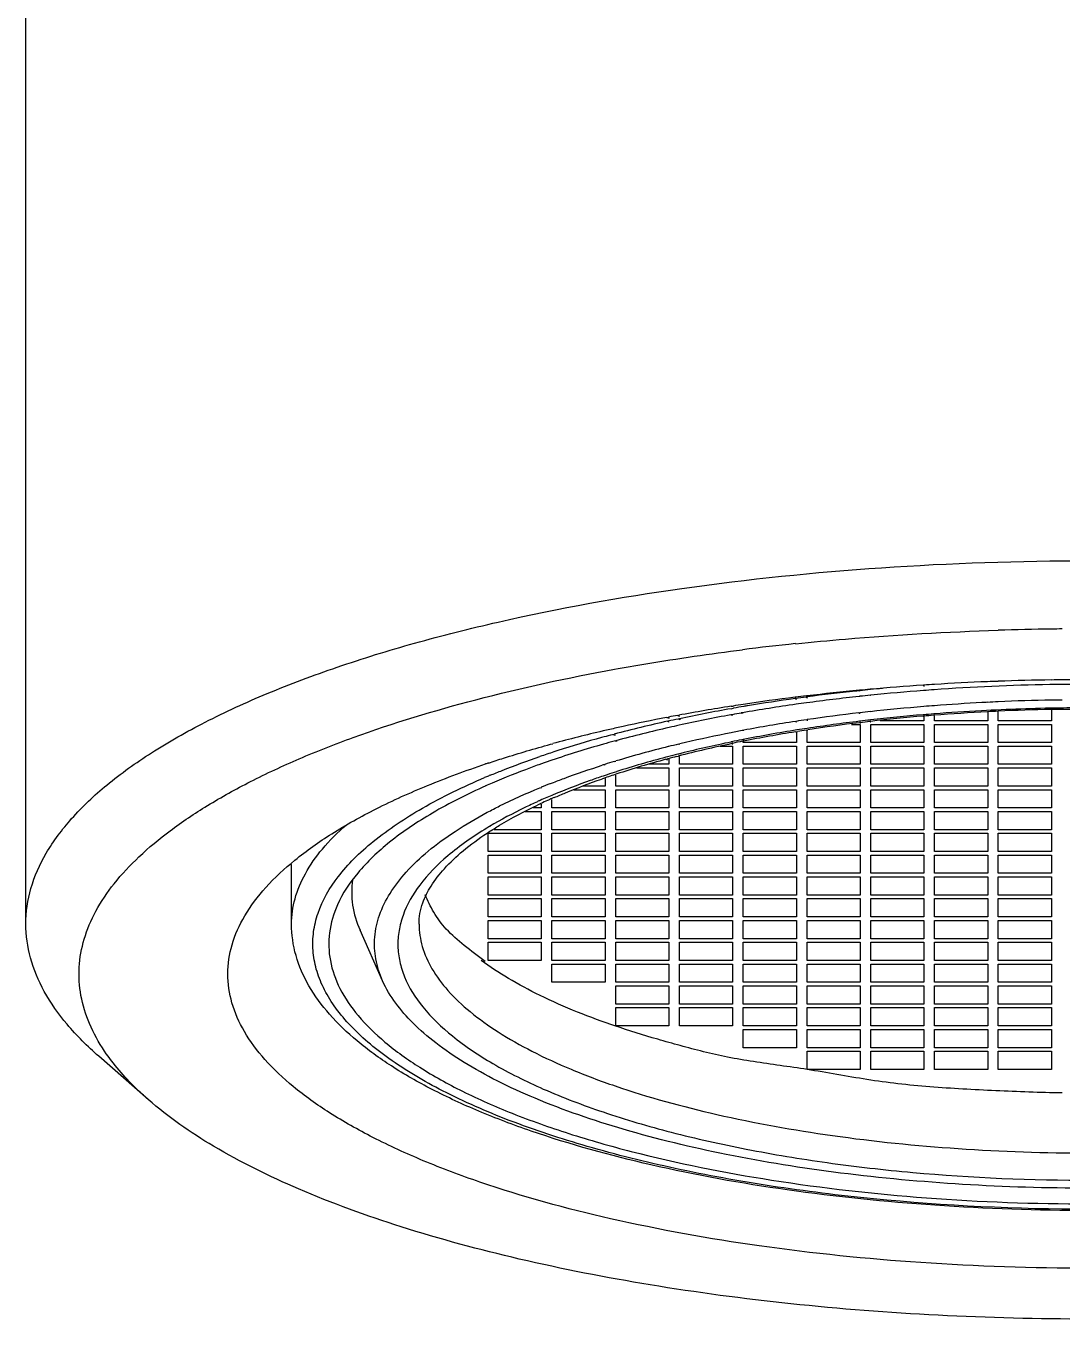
# Model space of a CAD drawing. Extents: x 0 to 1128, y 0 to 827.
# Drawn here: x 126.1 to 135.85, y 221.88 to 234.05 of the extents above; entities that cross this region are included whole.
import ezdxf

# ---------------------------------------------------------------- set-up
doc = ezdxf.new("R2010")
doc.units = 0
doc.header["$LTSCALE"] = 10
doc.header["$MEASUREMENT"] = 0
doc.layers.get('0').update_dxf_attribs({"linetype": 'CONTINUOUS'})
doc.layers.add('02___PRT_ALL_AXES', color=7, linetype='CONTINUOUS')

msp = doc.modelspace()

# ---------------------------------------------------------------- linework, layer by layer
at = {"color": 9, "linetype": 'Continuous'}
for p, q in [((133.343, 227.718), (133.347, 227.719)), ((133.35, 227.711), (133.355, 227.712)), ((133.446, 227.732), (133.454, 227.733)), ((133.453, 227.726), (133.461, 227.727)), ((132.739, 227.622), (132.761, 227.626)), ((134.551, 227.565), (134.546, 227.565)), ((134.555, 227.56), (134.55, 227.559)), ((134.651, 227.573), (134.646, 227.573)), ((134.655, 227.568), (134.65, 227.567)), ((132.142, 227.504), (132.149, 227.505)), ((132.15, 227.5), (132.156, 227.501)), ((132.243, 227.526), (132.254, 227.528)), ((132.252, 227.521), (132.264, 227.523)), ((133.952, 227.504), (133.947, 227.504)), ((133.956, 227.5), (133.951, 227.5)), ((131.624, 227.378), (131.639, 227.382)), ((131.636, 227.373), (131.651, 227.377)), ((132.745, 227.31), (132.739, 227.309)), ((132.754, 227.305), (132.748, 227.304)), ((132.853, 227.332), (132.841, 227.329)), ((132.862, 227.326), (132.85, 227.324)), ((132.143, 227.169), (132.127, 227.165)), ((131.664, 227.03), (131.66, 227.029)), ((131.664, 227.03), (131.66, 227.029)), ((130.468, 226.514), (130.461, 226.51)), ((130.469, 226.514), (130.461, 226.51))]:
    msp.add_line(p, q, dxfattribs=at)
at = {"color": 7, "linetype": 'Continuous'}
for p, q in [((133.95, 227.739), (133.946, 227.738)), ((133.951, 227.737), (133.947, 227.737)), ((134.055, 227.75), (134.051, 227.749)), ((134.056, 227.748), (134.052, 227.748)), ((132.749, 227.566), (132.737, 227.564)), ((132.756, 227.561), (132.745, 227.559)), ((132.847, 227.584), (132.836, 227.582)), ((132.852, 227.58), (132.841, 227.578)), ((133.941, 227.583), (133.949, 227.584)), ((133.945, 227.579), (133.953, 227.58)), ((134.548, 227.552), (134.553, 227.553)), ((134.552, 227.548), (134.556, 227.548)), ((134.554, 227.548), (134.554, 227.509)), ((134.647, 227.561), (134.652, 227.561)), ((134.651, 227.555), (134.655, 227.556)), ((134.654, 227.509), (134.654, 227.556)), ((135.154, 227.593), (135.154, 227.509)), ((135.254, 227.509), (135.254, 227.597)), ((135.754, 227.609), (135.754, 227.509)), ((133.347, 227.503), (133.351, 227.503)), ((133.351, 227.499), (133.356, 227.5)), ((133.448, 227.518), (133.456, 227.519)), ((133.454, 227.513), (133.462, 227.514)), ((133.873, 227.475), (133.954, 227.475)), ((133.948, 227.49), (133.952, 227.491)), ((133.953, 227.485), (133.957, 227.486)), ((133.954, 227.475), (133.954, 227.304)), ((134.047, 227.502), (134.052, 227.503)), ((134.052, 227.498), (134.056, 227.498)), ((134.054, 227.304), (134.054, 227.475)), ((134.054, 227.475), (134.554, 227.475)), ((134.554, 227.509), (134.143, 227.509)), ((134.554, 227.475), (134.554, 227.304)), ((135.154, 227.509), (134.654, 227.509)), ((134.654, 227.304), (134.654, 227.475)), ((134.654, 227.475), (135.154, 227.475)), ((135.154, 227.475), (135.154, 227.304)), ((135.754, 227.509), (135.254, 227.509)), ((135.254, 227.304), (135.254, 227.475)), ((135.254, 227.475), (135.754, 227.475)), ((135.754, 227.475), (135.754, 227.304)), ((131.655, 227.321), (131.64, 227.317)), ((131.668, 227.316), (131.652, 227.312)), ((132.847, 227.315), (132.857, 227.317)), ((132.853, 227.311), (132.864, 227.313)), ((132.854, 227.304), (132.854, 227.311)), ((133.344, 227.405), (133.365, 227.408)), ((133.354, 227.404), (133.354, 227.304)), ((133.448, 227.421), (133.461, 227.423)), ((133.448, 227.421), (133.461, 227.423)), ((133.454, 227.304), (133.454, 227.422)), ((132.247, 227.289), (132.256, 227.291)), ((132.25, 227.287), (132.258, 227.29)), ((132.638, 227.27), (132.754, 227.27)), ((132.747, 227.294), (132.753, 227.295)), ((132.75, 227.292), (132.757, 227.293)), ((132.754, 227.27), (132.754, 227.099)), ((133.354, 227.304), (132.854, 227.304)), ((132.854, 227.099), (132.854, 227.27)), ((132.854, 227.27), (133.354, 227.27)), ((133.354, 227.27), (133.354, 227.099)), ((133.954, 227.304), (133.454, 227.304)), ((133.454, 227.099), (133.454, 227.27)), ((133.454, 227.27), (133.954, 227.27)), ((133.954, 227.27), (133.954, 227.099)), ((134.554, 227.304), (134.054, 227.304)), ((134.054, 227.099), (134.054, 227.27)), ((134.054, 227.27), (134.554, 227.27)), ((134.554, 227.27), (134.554, 227.099)), ((135.154, 227.304), (134.654, 227.304)), ((134.654, 227.099), (134.654, 227.27)), ((134.654, 227.27), (135.154, 227.27)), ((135.154, 227.27), (135.154, 227.099)), ((135.754, 227.304), (135.254, 227.304)), ((135.254, 227.099), (135.254, 227.27)), ((135.254, 227.27), (135.754, 227.27)), ((135.754, 227.27), (135.754, 227.099)), ((131.545, 227.095), (131.553, 227.098)), ((131.546, 227.095), (131.555, 227.097)), ((131.642, 227.125), (131.656, 227.129)), ((131.854, 227.065), (132.154, 227.065)), ((132.154, 227.099), (131.964, 227.099)), ((132.126, 227.146), (132.134, 227.148)), ((132.134, 227.148), (132.148, 227.152)), ((132.135, 227.142), (132.143, 227.145)), ((132.154, 227.147), (132.154, 227.099)), ((132.154, 227.065), (132.154, 226.894)), ((132.227, 227.172), (132.241, 227.176)), ((132.254, 227.099), (132.254, 227.173)), ((132.754, 227.099), (132.254, 227.099)), ((132.254, 226.894), (132.254, 227.065)), ((132.254, 227.065), (132.754, 227.065)), ((132.754, 227.065), (132.754, 226.894)), ((133.354, 227.099), (132.854, 227.099)), ((132.854, 226.894), (132.854, 227.065)), ((132.854, 227.065), (133.354, 227.065)), ((133.354, 227.065), (133.354, 226.894)), ((133.954, 227.099), (133.454, 227.099)), ((133.454, 226.894), (133.454, 227.065)), ((133.454, 227.065), (133.954, 227.065)), ((133.954, 227.065), (133.954, 226.894)), ((134.554, 227.099), (134.054, 227.099)), ((134.054, 226.894), (134.054, 227.065)), ((134.054, 227.065), (134.554, 227.065)), ((134.554, 227.065), (134.554, 226.894)), ((135.154, 227.099), (134.654, 227.099)), ((134.654, 226.894), (134.654, 227.065)), ((134.654, 227.065), (135.154, 227.065)), ((135.154, 227.065), (135.154, 226.894)), ((135.754, 227.099), (135.254, 227.099)), ((135.254, 226.894), (135.254, 227.065)), ((135.254, 227.065), (135.754, 227.065)), ((135.754, 227.065), (135.754, 226.894)), ((131.554, 226.964), (131.554, 226.894)), ((131.654, 226.894), (131.654, 226.998)), ((130.941, 226.878), (130.952, 226.882)), ((130.949, 226.876), (130.96, 226.88)), ((131.259, 226.86), (131.554, 226.86)), ((131.554, 226.894), (131.348, 226.894)), ((131.554, 226.86), (131.554, 226.689)), ((132.154, 226.894), (131.654, 226.894)), ((131.654, 226.689), (131.654, 226.86)), ((131.654, 226.86), (132.154, 226.86)), ((132.154, 226.86), (132.154, 226.689)), ((132.754, 226.894), (132.254, 226.894)), ((132.254, 226.689), (132.254, 226.86)), ((132.254, 226.86), (132.754, 226.86)), ((132.754, 226.86), (132.754, 226.689)), ((133.354, 226.894), (132.854, 226.894)), ((132.854, 226.689), (132.854, 226.86)), ((132.854, 226.86), (133.354, 226.86)), ((133.354, 226.86), (133.354, 226.689)), ((133.954, 226.894), (133.454, 226.894)), ((133.454, 226.689), (133.454, 226.86)), ((133.454, 226.86), (133.954, 226.86)), ((133.954, 226.86), (133.954, 226.689)), ((134.554, 226.894), (134.054, 226.894)), ((134.054, 226.689), (134.054, 226.86)), ((134.054, 226.86), (134.554, 226.86)), ((134.554, 226.86), (134.554, 226.689)), ((135.154, 226.894), (134.654, 226.894)), ((134.654, 226.689), (134.654, 226.86)), ((134.654, 226.86), (135.154, 226.86)), ((135.154, 226.86), (135.154, 226.689)), ((135.754, 226.894), (135.254, 226.894)), ((135.254, 226.689), (135.254, 226.86)), ((135.254, 226.86), (135.754, 226.86)), ((135.754, 226.86), (135.754, 226.689)), ((130.954, 226.723), (130.954, 226.689)), ((131.054, 226.689), (131.054, 226.768)), ((130.801, 226.654), (130.954, 226.654)), ((130.954, 226.689), (130.877, 226.689)), ((130.954, 226.654), (130.954, 226.483)), ((131.554, 226.689), (131.054, 226.689)), ((131.054, 226.483), (131.054, 226.654)), ((131.054, 226.654), (131.554, 226.654)), ((131.554, 226.654), (131.554, 226.483)), ((132.154, 226.689), (131.654, 226.689)), ((131.654, 226.483), (131.654, 226.654)), ((131.654, 226.654), (132.154, 226.654)), ((132.154, 226.654), (132.154, 226.483)), ((132.754, 226.689), (132.254, 226.689)), ((132.254, 226.483), (132.254, 226.654)), ((132.254, 226.654), (132.754, 226.654)), ((132.754, 226.654), (132.754, 226.483)), ((133.354, 226.689), (132.854, 226.689)), ((132.854, 226.483), (132.854, 226.654)), ((132.854, 226.654), (133.354, 226.654)), ((133.354, 226.654), (133.354, 226.483)), ((133.954, 226.689), (133.454, 226.689)), ((133.454, 226.483), (133.454, 226.654)), ((133.454, 226.654), (133.954, 226.654)), ((133.954, 226.654), (133.954, 226.483)), ((134.554, 226.689), (134.054, 226.689)), ((134.054, 226.483), (134.054, 226.654)), ((134.054, 226.654), (134.554, 226.654)), ((134.554, 226.654), (134.554, 226.483)), ((135.154, 226.689), (134.654, 226.689)), ((134.654, 226.483), (134.654, 226.654)), ((134.654, 226.654), (135.154, 226.654)), ((135.154, 226.654), (135.154, 226.483)), ((135.754, 226.689), (135.254, 226.689)), ((135.254, 226.483), (135.254, 226.654)), ((135.254, 226.654), (135.754, 226.654)), ((135.754, 226.654), (135.754, 226.483)), ((130.954, 226.483), (130.51, 226.483)), ((131.554, 226.483), (131.054, 226.483)), ((132.154, 226.483), (131.654, 226.483)), ((132.754, 226.483), (132.254, 226.483)), ((133.354, 226.483), (132.854, 226.483)), ((133.954, 226.483), (133.454, 226.483)), ((134.554, 226.483), (134.054, 226.483)), ((135.154, 226.483), (134.654, 226.483)), ((135.754, 226.483), (135.254, 226.483)), ((130.454, 226.278), (130.454, 226.449)), ((130.454, 226.449), (130.954, 226.449)), ((130.954, 226.449), (130.954, 226.278)), ((131.054, 226.278), (131.054, 226.449)), ((131.054, 226.449), (131.554, 226.449)), ((131.554, 226.449), (131.554, 226.278)), ((131.654, 226.278), (131.654, 226.449)), ((131.654, 226.449), (132.154, 226.449)), ((132.154, 226.449), (132.154, 226.278)), ((132.254, 226.278), (132.254, 226.449)), ((132.254, 226.449), (132.754, 226.449)), ((132.754, 226.449), (132.754, 226.278)), ((132.854, 226.278), (132.854, 226.449)), ((132.854, 226.449), (133.354, 226.449)), ((133.354, 226.449), (133.354, 226.278)), ((133.454, 226.278), (133.454, 226.449)), ((133.454, 226.449), (133.954, 226.449)), ((133.954, 226.449), (133.954, 226.278)), ((134.054, 226.278), (134.054, 226.449)), ((134.054, 226.449), (134.554, 226.449)), ((134.554, 226.449), (134.554, 226.278)), ((134.654, 226.278), (134.654, 226.449)), ((134.654, 226.449), (135.154, 226.449)), ((135.154, 226.449), (135.154, 226.278)), ((135.254, 226.278), (135.254, 226.449)), ((135.254, 226.449), (135.754, 226.449)), ((135.754, 226.449), (135.754, 226.278)), ((130.954, 226.278), (130.454, 226.278)), ((130.454, 226.073), (130.454, 226.244)), ((130.454, 226.244), (130.954, 226.244)), ((130.954, 226.244), (130.954, 226.073)), ((131.554, 226.278), (131.054, 226.278)), ((131.054, 226.073), (131.054, 226.244)), ((131.054, 226.244), (131.554, 226.244)), ((131.554, 226.244), (131.554, 226.073)), ((132.154, 226.278), (131.654, 226.278)), ((131.654, 226.073), (131.654, 226.244)), ((131.654, 226.244), (132.154, 226.244)), ((132.154, 226.244), (132.154, 226.073)), ((132.754, 226.278), (132.254, 226.278)), ((132.254, 226.073), (132.254, 226.244)), ((132.254, 226.244), (132.754, 226.244)), ((132.754, 226.244), (132.754, 226.073)), ((133.354, 226.278), (132.854, 226.278)), ((132.854, 226.073), (132.854, 226.244)), ((132.854, 226.244), (133.354, 226.244)), ((133.354, 226.244), (133.354, 226.073)), ((133.954, 226.278), (133.454, 226.278)), ((133.454, 226.073), (133.454, 226.244)), ((133.454, 226.244), (133.954, 226.244)), ((133.954, 226.244), (133.954, 226.073)), ((134.554, 226.278), (134.054, 226.278)), ((134.054, 226.073), (134.054, 226.244)), ((134.054, 226.244), (134.554, 226.244)), ((134.554, 226.244), (134.554, 226.073)), ((135.154, 226.278), (134.654, 226.278)), ((134.654, 226.073), (134.654, 226.244)), ((134.654, 226.244), (135.154, 226.244)), ((135.154, 226.244), (135.154, 226.073)), ((135.754, 226.278), (135.254, 226.278)), ((135.254, 226.073), (135.254, 226.244)), ((135.254, 226.244), (135.754, 226.244)), ((135.754, 226.244), (135.754, 226.073)), ((128.604, 225.595), (128.604, 226.155)), ((130.954, 226.073), (130.454, 226.073)), ((130.454, 225.868), (130.454, 226.039)), ((130.454, 226.039), (130.954, 226.039)), ((130.954, 226.039), (130.954, 225.868)), ((131.554, 226.073), (131.054, 226.073)), ((131.054, 225.868), (131.054, 226.039)), ((131.054, 226.039), (131.554, 226.039)), ((131.554, 226.039), (131.554, 225.868)), ((132.154, 226.073), (131.654, 226.073)), ((131.654, 225.868), (131.654, 226.039)), ((131.654, 226.039), (132.154, 226.039)), ((132.154, 226.039), (132.154, 225.868)), ((132.754, 226.073), (132.254, 226.073)), ((132.254, 225.868), (132.254, 226.039)), ((132.254, 226.039), (132.754, 226.039)), ((132.754, 226.039), (132.754, 225.868)), ((133.354, 226.073), (132.854, 226.073)), ((132.854, 225.868), (132.854, 226.039)), ((132.854, 226.039), (133.354, 226.039)), ((133.354, 226.039), (133.354, 225.868)), ((133.954, 226.073), (133.454, 226.073)), ((133.454, 225.868), (133.454, 226.039)), ((133.454, 226.039), (133.954, 226.039)), ((133.954, 226.039), (133.954, 225.868)), ((134.554, 226.073), (134.054, 226.073)), ((134.054, 225.868), (134.054, 226.039)), ((134.054, 226.039), (134.554, 226.039)), ((134.554, 226.039), (134.554, 225.868)), ((135.154, 226.073), (134.654, 226.073)), ((134.654, 225.868), (134.654, 226.039)), ((134.654, 226.039), (135.154, 226.039)), ((135.154, 226.039), (135.154, 225.868)), ((135.754, 226.073), (135.254, 226.073)), ((135.254, 225.868), (135.254, 226.039)), ((135.254, 226.039), (135.754, 226.039)), ((135.754, 226.039), (135.754, 225.868)), ((130.954, 225.868), (130.454, 225.868)), ((131.554, 225.868), (131.054, 225.868)), ((132.154, 225.868), (131.654, 225.868)), ((132.754, 225.868), (132.254, 225.868)), ((133.354, 225.868), (132.854, 225.868)), ((133.954, 225.868), (133.454, 225.868)), ((134.554, 225.868), (134.054, 225.868)), ((135.154, 225.868), (134.654, 225.868)), ((135.754, 225.868), (135.254, 225.868)), ((130.454, 225.663), (130.454, 225.834)), ((130.454, 225.834), (130.954, 225.834)), ((130.954, 225.834), (130.954, 225.663)), ((131.054, 225.663), (131.054, 225.834)), ((131.054, 225.834), (131.554, 225.834)), ((131.554, 225.834), (131.554, 225.663)), ((131.654, 225.663), (131.654, 225.834)), ((131.654, 225.834), (132.154, 225.834)), ((132.154, 225.834), (132.154, 225.663)), ((132.254, 225.663), (132.254, 225.834)), ((132.254, 225.834), (132.754, 225.834)), ((132.754, 225.834), (132.754, 225.663)), ((132.854, 225.663), (132.854, 225.834)), ((132.854, 225.834), (133.354, 225.834)), ((133.354, 225.834), (133.354, 225.663)), ((133.454, 225.663), (133.454, 225.834)), ((133.454, 225.834), (133.954, 225.834)), ((133.954, 225.834), (133.954, 225.663)), ((134.054, 225.663), (134.054, 225.834)), ((134.054, 225.834), (134.554, 225.834)), ((134.554, 225.834), (134.554, 225.663)), ((134.654, 225.663), (134.654, 225.834)), ((134.654, 225.834), (135.154, 225.834)), ((135.154, 225.834), (135.154, 225.663)), ((135.254, 225.663), (135.254, 225.834)), ((135.254, 225.834), (135.754, 225.834)), ((135.754, 225.834), (135.754, 225.663)), ((130.954, 225.663), (130.454, 225.663)), ((130.454, 225.457), (130.454, 225.628)), ((130.454, 225.628), (130.954, 225.628)), ((130.954, 225.628), (130.954, 225.457)), ((131.554, 225.663), (131.054, 225.663)), ((131.054, 225.457), (131.054, 225.628)), ((131.054, 225.628), (131.554, 225.628)), ((131.554, 225.628), (131.554, 225.457)), ((132.154, 225.663), (131.654, 225.663)), ((131.654, 225.457), (131.654, 225.628)), ((131.654, 225.628), (132.154, 225.628)), ((132.154, 225.628), (132.154, 225.457)), ((132.754, 225.663), (132.254, 225.663)), ((132.254, 225.457), (132.254, 225.628)), ((132.254, 225.628), (132.754, 225.628)), ((132.754, 225.628), (132.754, 225.457)), ((133.354, 225.663), (132.854, 225.663)), ((132.854, 225.457), (132.854, 225.628)), ((132.854, 225.628), (133.354, 225.628)), ((133.354, 225.628), (133.354, 225.457)), ((133.954, 225.663), (133.454, 225.663)), ((133.454, 225.457), (133.454, 225.628)), ((133.454, 225.628), (133.954, 225.628)), ((133.954, 225.628), (133.954, 225.457)), ((134.554, 225.663), (134.054, 225.663)), ((134.054, 225.457), (134.054, 225.628)), ((134.054, 225.628), (134.554, 225.628)), ((134.554, 225.628), (134.554, 225.457)), ((135.154, 225.663), (134.654, 225.663)), ((134.654, 225.457), (134.654, 225.628)), ((134.654, 225.628), (135.154, 225.628)), ((135.154, 225.628), (135.154, 225.457)), ((135.754, 225.663), (135.254, 225.663)), ((135.254, 225.457), (135.254, 225.628)), ((135.254, 225.628), (135.754, 225.628)), ((135.754, 225.628), (135.754, 225.457)), ((129.461, 225.06), (129.249, 225.537)), ((130.954, 225.457), (130.454, 225.457)), ((130.454, 225.252), (130.454, 225.423)), ((130.454, 225.423), (130.954, 225.423)), ((130.954, 225.423), (130.954, 225.252)), ((131.554, 225.457), (131.054, 225.457)), ((131.054, 225.252), (131.054, 225.423)), ((131.054, 225.423), (131.554, 225.423)), ((131.554, 225.423), (131.554, 225.252)), ((132.154, 225.457), (131.654, 225.457)), ((131.654, 225.252), (131.654, 225.423)), ((131.654, 225.423), (132.154, 225.423)), ((132.154, 225.423), (132.154, 225.252)), ((132.754, 225.457), (132.254, 225.457)), ((132.254, 225.252), (132.254, 225.423)), ((132.254, 225.423), (132.754, 225.423)), ((132.754, 225.423), (132.754, 225.252)), ((133.354, 225.457), (132.854, 225.457)), ((132.854, 225.252), (132.854, 225.423)), ((132.854, 225.423), (133.354, 225.423)), ((133.354, 225.423), (133.354, 225.252)), ((133.954, 225.457), (133.454, 225.457)), ((133.454, 225.252), (133.454, 225.423)), ((133.454, 225.423), (133.954, 225.423)), ((133.954, 225.423), (133.954, 225.252)), ((134.554, 225.457), (134.054, 225.457)), ((134.054, 225.252), (134.054, 225.423)), ((134.054, 225.423), (134.554, 225.423)), ((134.554, 225.423), (134.554, 225.252)), ((135.154, 225.457), (134.654, 225.457)), ((134.654, 225.252), (134.654, 225.423)), ((134.654, 225.423), (135.154, 225.423)), ((135.154, 225.423), (135.154, 225.252)), ((135.754, 225.457), (135.254, 225.457)), ((135.254, 225.252), (135.254, 225.423)), ((135.254, 225.423), (135.754, 225.423)), ((135.754, 225.423), (135.754, 225.252)), ((130.954, 225.252), (130.454, 225.252)), ((131.554, 225.252), (131.054, 225.252)), ((132.154, 225.252), (131.654, 225.252)), ((132.754, 225.252), (132.254, 225.252)), ((133.354, 225.252), (132.854, 225.252)), ((133.954, 225.252), (133.454, 225.252)), ((134.554, 225.252), (134.054, 225.252)), ((135.154, 225.252), (134.654, 225.252)), ((135.754, 225.252), (135.254, 225.252)), ((131.054, 225.047), (131.054, 225.218)), ((131.054, 225.218), (131.554, 225.218)), ((131.554, 225.218), (131.554, 225.047)), ((131.654, 225.047), (131.654, 225.218)), ((131.654, 225.218), (132.154, 225.218)), ((132.154, 225.218), (132.154, 225.047)), ((132.254, 225.047), (132.254, 225.218)), ((132.254, 225.218), (132.754, 225.218)), ((132.754, 225.218), (132.754, 225.047)), ((132.854, 225.047), (132.854, 225.218)), ((132.854, 225.218), (133.354, 225.218)), ((133.354, 225.218), (133.354, 225.047)), ((133.454, 225.047), (133.454, 225.218)), ((133.454, 225.218), (133.954, 225.218)), ((133.954, 225.218), (133.954, 225.047)), ((134.054, 225.047), (134.054, 225.218)), ((134.054, 225.218), (134.554, 225.218)), ((134.554, 225.218), (134.554, 225.047)), ((134.654, 225.047), (134.654, 225.218)), ((134.654, 225.218), (135.154, 225.218)), ((135.154, 225.218), (135.154, 225.047)), ((135.254, 225.047), (135.254, 225.218)), ((135.254, 225.218), (135.754, 225.218)), ((135.754, 225.218), (135.754, 225.047)), ((131.554, 225.047), (131.054, 225.047)), ((132.154, 225.047), (131.654, 225.047)), ((131.654, 224.842), (131.654, 225.013)), ((131.654, 225.013), (132.154, 225.013)), ((132.154, 225.013), (132.154, 224.842)), ((132.754, 225.047), (132.254, 225.047)), ((132.254, 224.842), (132.254, 225.013)), ((132.254, 225.013), (132.754, 225.013)), ((132.754, 225.013), (132.754, 224.842)), ((133.354, 225.047), (132.854, 225.047)), ((132.854, 224.842), (132.854, 225.013)), ((132.854, 225.013), (133.354, 225.013)), ((133.354, 225.013), (133.354, 224.842)), ((133.954, 225.047), (133.454, 225.047)), ((133.454, 224.842), (133.454, 225.013)), ((133.454, 225.013), (133.954, 225.013)), ((133.954, 225.013), (133.954, 224.842)), ((134.554, 225.047), (134.054, 225.047)), ((134.054, 224.842), (134.054, 225.013)), ((134.054, 225.013), (134.554, 225.013)), ((134.554, 225.013), (134.554, 224.842)), ((135.154, 225.047), (134.654, 225.047)), ((134.654, 224.842), (134.654, 225.013)), ((134.654, 225.013), (135.154, 225.013)), ((135.154, 225.013), (135.154, 224.842)), ((135.754, 225.047), (135.254, 225.047)), ((135.254, 224.842), (135.254, 225.013)), ((135.254, 225.013), (135.754, 225.013)), ((135.754, 225.013), (135.754, 224.842)), ((132.154, 224.842), (131.654, 224.842)), ((131.654, 224.637), (131.654, 224.808)), ((131.654, 224.808), (132.154, 224.808)), ((132.154, 224.808), (132.154, 224.637)), ((132.754, 224.842), (132.254, 224.842)), ((132.254, 224.637), (132.254, 224.808)), ((132.254, 224.808), (132.754, 224.808)), ((132.754, 224.808), (132.754, 224.637)), ((133.354, 224.842), (132.854, 224.842)), ((132.854, 224.637), (132.854, 224.808)), ((132.854, 224.808), (133.354, 224.808)), ((133.354, 224.808), (133.354, 224.637)), ((133.954, 224.842), (133.454, 224.842)), ((133.454, 224.637), (133.454, 224.808)), ((133.454, 224.808), (133.954, 224.808)), ((133.954, 224.808), (133.954, 224.637)), ((134.554, 224.842), (134.054, 224.842)), ((134.054, 224.637), (134.054, 224.808)), ((134.054, 224.808), (134.554, 224.808)), ((134.554, 224.808), (134.554, 224.637)), ((135.154, 224.842), (134.654, 224.842)), ((134.654, 224.637), (134.654, 224.808)), ((134.654, 224.808), (135.154, 224.808)), ((135.154, 224.808), (135.154, 224.637)), ((135.754, 224.842), (135.254, 224.842)), ((135.254, 224.637), (135.254, 224.808)), ((135.254, 224.808), (135.754, 224.808)), ((135.754, 224.808), (135.754, 224.637)), ((132.154, 224.637), (131.654, 224.637)), ((132.754, 224.637), (132.254, 224.637)), ((133.354, 224.637), (132.854, 224.637)), ((133.954, 224.637), (133.454, 224.637)), ((134.554, 224.637), (134.054, 224.637)), ((135.154, 224.637), (134.654, 224.637)), ((135.754, 224.637), (135.254, 224.637)), ((132.854, 224.431), (132.854, 224.602)), ((132.854, 224.602), (133.354, 224.602)), ((133.354, 224.602), (133.354, 224.431)), ((133.454, 224.431), (133.454, 224.602)), ((133.454, 224.602), (133.954, 224.602)), ((133.954, 224.602), (133.954, 224.431)), ((134.054, 224.431), (134.054, 224.602)), ((134.054, 224.602), (134.554, 224.602)), ((134.554, 224.602), (134.554, 224.431)), ((134.654, 224.431), (134.654, 224.602)), ((134.654, 224.602), (135.154, 224.602)), ((135.154, 224.602), (135.154, 224.431)), ((135.254, 224.431), (135.254, 224.602)), ((135.254, 224.602), (135.754, 224.602)), ((135.754, 224.602), (135.754, 224.431)), ((133.354, 224.431), (132.854, 224.431)), ((133.954, 224.431), (133.454, 224.431)), ((133.454, 224.226), (133.454, 224.397)), ((133.454, 224.397), (133.954, 224.397)), ((133.954, 224.397), (133.954, 224.226)), ((134.554, 224.431), (134.054, 224.431)), ((134.054, 224.226), (134.054, 224.397)), ((134.054, 224.397), (134.554, 224.397)), ((134.554, 224.397), (134.554, 224.226)), ((135.154, 224.431), (134.654, 224.431)), ((134.654, 224.226), (134.654, 224.397)), ((134.654, 224.397), (135.154, 224.397)), ((135.154, 224.397), (135.154, 224.226)), ((135.754, 224.431), (135.254, 224.431)), ((135.254, 224.226), (135.254, 224.397)), ((135.254, 224.397), (135.754, 224.397)), ((135.754, 224.397), (135.754, 224.226)), ((127.256, 223.942), (126.79, 224.35)), ((133.954, 224.226), (133.454, 224.226)), ((134.554, 224.226), (134.054, 224.226)), ((135.154, 224.226), (134.654, 224.226)), ((135.754, 224.226), (135.254, 224.226))]:
    msp.add_line(p, q, dxfattribs=at)
for centre, radius, start, end in [((136.103, 200.715), 27.659, 90.7229, 91.7611), ((136.105, 200.637), 27.737, 90.5165, 90.7236), ((135.829, 204.281), 24.082, 95.9172, 97.1111), ((136.011, 208.606), 19.243, 94.3562, 95.8327), ((136.046, 208.156), 19.694, 94.0674, 94.3589), ((135.765, 210.748), 17.087, 97.7917, 98.1233), ((135.877, 209.897), 17.945, 96.1783, 97.7784), ((135.941, 209.317), 18.529, 95.8559, 96.1678), ((136.065, 208.985), 18.719, 92.954, 94.3243), ((136.084, 208.639), 19.066, 92.7968, 92.959), ((136.089, 208.535), 19.17, 92.4997, 92.7967), ((136.1, 208.273), 19.433, 91.0208, 92.4985), ((136.105, 208.095), 19.61, 90.7309, 91.024), ((135.32, 213.407), 14.391, 100.3391, 102.3165), ((135.477, 212.561), 15.251, 99.9713, 100.3034), ((135.654, 211.514), 16.313, 98.1168, 99.9061), ((135.821, 211.384), 16.308, 96.6172, 98.3389), ((135.922, 210.554), 17.143, 96.2687, 96.6058), ((135.981, 210.001), 17.699, 94.6262, 96.2649), ((135.968, 210.865), 16.748, 94.8629, 96.5711), ((136.031, 210.168), 17.447, 94.549, 94.8613), ((136.039, 209.333), 18.37, 94.3259, 94.6377), ((136.063, 209.754), 17.862, 92.9235, 94.5321), ((136.087, 209.337), 18.28, 92.6139, 92.9307), ((136.099, 209.053), 18.565, 91.0703, 92.6123), ((136.104, 208.849), 18.768, 90.0001, 91.0742), ((134.861, 215.49), 12.257, 102.7449, 105.1627), ((135.078, 214.548), 13.224, 102.3456, 102.759), ((135.552, 213.133), 14.538, 98.725, 100.6777), ((135.718, 212.095), 15.589, 98.3728, 98.7324), ((135.79, 212.32), 15.282, 96.9253, 98.769), ((135.905, 211.424), 16.185, 96.5905, 96.9295), ((134.517, 216.793), 10.91, 105.2896, 105.8413), ((135.18, 215.027), 12.607, 101.1611, 103.1501), ((135.4, 213.947), 13.709, 100.685, 101.1896), ((135.322, 215.02), 12.542, 101.3802, 101.8199), ((135.495, 214.144), 13.434, 99.2124, 101.3223), ((135.676, 213.071), 14.522, 98.826, 99.1589), ((134.227, 217.8), 9.862, 105.8186, 108.7742), ((134.61, 217.334), 10.232, 103.9162, 106.7834), ((134.937, 216.067), 11.54, 103.4841, 103.9794), ((135.046, 216.284), 11.247, 101.7968, 104.4407), ((135.01, 215.765), 11.85, 103.1603, 103.4392), ((133.796, 219.102), 8.49, 108.9899, 109.7189), ((133.866, 218.9), 8.704, 108.8517, 108.9913), ((134.236, 218.577), 8.933, 107.53, 107.6481), ((134.311, 218.336), 9.186, 106.8972, 107.4735), ((134.431, 218.571), 8.879, 105.0457, 108.1604), ((134.801, 217.247), 10.254, 104.5384, 104.9939), ((134.02, 219.821), 7.563, 109.1415, 109.284), ((134.103, 219.581), 7.817, 108.1802, 109.1389), ((132.96, 221.224), 6.21, 113.8878, 114.0376), ((133.494, 220.658), 6.724, 111.4457, 112.2187), ((133.574, 220.456), 6.94, 111.2827, 111.449), ((133.054, 222.21), 4.986, 115.2219, 115.3786), ((133.085, 222.143), 5.059, 114.9518, 115.2216), ((133.159, 221.985), 5.234, 114.222, 114.9492), ((133.232, 221.823), 5.411, 113.9662, 114.2246), ((133.287, 221.698), 5.548, 113.4879, 113.9653), ((132.102, 223.937), 3.011, 123.097, 123.4207)]:
    msp.add_arc(centre, radius, start, end, dxfattribs=at)
at = {"color": 9, "linetype": 'Continuous'}
for centre, radius, start, end in [((135.908, 209.223), 18.672, 96.0127, 96.1454), ((135.932, 208.996), 18.9, 95.7148, 96.0124), ((135.965, 208.663), 19.235, 95.373, 95.7147), ((135.648, 211.201), 16.677, 97.9461, 99.4999), ((135.769, 210.365), 17.522, 97.6198, 97.9447), ((135.842, 209.814), 18.078, 96.1363, 97.5905), ((135.305, 213.147), 14.701, 100.05, 101.9762), ((135.517, 211.99), 15.878, 99.6299, 99.9937), ((135.551, 211.788), 16.082, 99.5049, 99.6304), ((135.985, 210.464), 17.162, 94.8094, 96.4689), ((136.055, 209.654), 17.974, 94.4967, 94.7999), ((136.119, 208.796), 18.835, 93.1149, 94.4711), ((134.823, 215.331), 12.465, 102.4183, 104.7975), ((135.116, 214.046), 13.782, 102.032, 102.4329), ((135.696, 212.765), 14.842, 98.6835, 99.0594), ((135.82, 211.919), 15.697, 96.8538, 98.6663), ((135.89, 211.354), 16.266, 96.4874, 96.8422), ((134.243, 217.455), 10.263, 105.3775, 107.7744), ((134.524, 216.467), 11.29, 105.2972, 105.4241), ((134.576, 216.275), 11.488, 104.8904, 105.2964), ((135.157, 215.61), 11.946, 101.68, 103.9974), ((135.35, 214.691), 12.886, 101.227, 101.663), ((135.569, 213.546), 14.051, 99.0504, 101.1454), ((133.894, 218.543), 9.12, 108.0199, 108.891), ((134.012, 218.182), 9.5, 107.7907, 108.0258), ((134.851, 216.869), 10.65, 104.201, 104.7313), ((134.909, 216.641), 10.885, 104.0417, 104.2024), ((134.587, 217.854), 9.631, 104.7984, 107.6703), ((133.074, 220.72), 6.793, 112.825, 112.9905), ((133.117, 220.619), 6.903, 112.5171, 112.8247), ((134.135, 219.298), 8.117, 108.3926, 108.6792), ((134.213, 219.064), 8.364, 107.7681, 108.3909), ((133.21, 221.685), 5.557, 114.0585, 114.3514), ((133.347, 221.374), 5.897, 112.7439, 114.0449), ((132.326, 223.394), 3.632, 120.8927, 121.2544)]:
    msp.add_arc(centre, radius, start, end, dxfattribs=at)
at = {"color": 7, "linetype": 'Continuous'}
for points, knots in [([(126.104, 225.595), (126.104, 225.708), (126.139, 225.942), (126.291, 226.281), (126.538, 226.609), (126.874, 226.925), (127.298, 227.226), (127.805, 227.512), (128.39, 227.78), (129.049, 228.026), (129.775, 228.25), (130.853, 228.521), (132.317, 228.783), (134.174, 228.973), (135.454, 229.015), (136.104, 229.015)], [0, 0, 0, 0, 0.030298, 0.062672, 0.098774, 0.139689, 0.186011, 0.237975, 0.295565, 0.35858, 0.426682, 0.49943, 0.656656, 0.82537, 1, 1, 1, 1]), ([(133.347, 228.234), (133.503, 228.25), (134.137, 228.31), (134.774, 228.346), (135.253, 228.361)], [0, 0, 0, 0, 0.246413, 1, 1, 1, 1]), ([(131.642, 227.993), (131.74, 228.011), (132.141, 228.081), (132.543, 228.139), (132.848, 228.177)], [0, 0, 0, 0, 0.244862, 1, 1, 1, 1]), ([(126.845, 224.398), (126.79, 224.48), (126.696, 224.648), (126.613, 224.917), (126.595, 225.19), (126.645, 225.461), (126.759, 225.728), (126.935, 225.989), (127.173, 226.242), (127.468, 226.487), (127.821, 226.723), (128.228, 226.948), (128.687, 227.161), (129.388, 227.436), (130.375, 227.734), (131.204, 227.914), (131.642, 227.993)], [0, 0, 0, 0, 0.043019, 0.082925, 0.121391, 0.160314, 0.201516, 0.246489, 0.296302, 0.351633, 0.412853, 0.480097, 0.55333, 0.632379, 0.806699, 1, 1, 1, 1]), ([(136.104, 227.852), (135.982, 227.852), (135.497, 227.848), (135.012, 227.827), (134.649, 227.801)], [0, 0, 0, 0, 0.25135, 1, 1, 1, 1]), ([(130.931, 227.095), (130.889, 227.08), (130.725, 227.019), (130.564, 226.954), (130.446, 226.901)], [0, 0, 0, 0, 0.258645, 1, 1, 1, 1]), ([(131.055, 226.923), (131.092, 226.938), (131.249, 226.997), (131.407, 227.051), (131.528, 227.09)], [0, 0, 0, 0, 0.242314, 1, 1, 1, 1]), ([(131.076, 226.786), (131.112, 226.801), (131.259, 226.864), (131.408, 226.92), (131.522, 226.96)], [0, 0, 0, 0, 0.240497, 1, 1, 1, 1]), ([(130.431, 226.895), (130.26, 226.819), (129.946, 226.662), (129.538, 226.39), (129.229, 226.101), (129.084, 225.884), (129.036, 225.775)], [0, 0, 0, 0, 0.308397, 0.576124, 0.80476, 1, 1, 1, 1]), ([(130.446, 226.647), (130.485, 226.667), (130.646, 226.751), (130.813, 226.825), (130.941, 226.878)], [0, 0, 0, 0, 0.238434, 1, 1, 1, 1]), ([(130.458, 226.46), (130.492, 226.482), (130.641, 226.575), (130.796, 226.657), (130.917, 226.714)], [0, 0, 0, 0, 0.233519, 1, 1, 1, 1]), ([(129.461, 225.06), (129.432, 225.126), (129.388, 225.262), (129.378, 225.475), (129.425, 225.688), (129.529, 225.895), (129.685, 226.097), (129.893, 226.292), (130.15, 226.479), (130.343, 226.591), (130.446, 226.647)], [0, 0, 0, 0, 0.10448, 0.204885, 0.307241, 0.417195, 0.539133, 0.675959, 0.829342, 1, 1, 1, 1]), ([(129.804, 225.595), (129.804, 225.628), (129.81, 225.695), (129.843, 225.818), (129.917, 225.964), (130.046, 226.129), (130.224, 226.296), (130.365, 226.399), (130.444, 226.451)], [0, 0, 0, 0, 0.088893, 0.183168, 0.341674, 0.528031, 0.747013, 1, 1, 1, 1]), ([(129.178, 226.012), (129.167, 225.934), (129.167, 225.769), (129.215, 225.612), (129.249, 225.537)], [0, 0, 0, 0, 0.490744, 1, 1, 1, 1]), ([(130.427, 225.243), (130.36, 225.292), (130.232, 225.386), (130.061, 225.535), (129.941, 225.7), (129.884, 225.814), (129.862, 225.87)], [0, 0, 0, 0, 0.290813, 0.55646, 0.788203, 1, 1, 1, 1]), ([(129.036, 225.775), (128.999, 225.693), (128.947, 225.518), (128.956, 225.243), (129.053, 224.974), (129.233, 224.714), (129.49, 224.466), (129.822, 224.23), (130.225, 224.007), (130.694, 223.801), (131.226, 223.613), (132.035, 223.382), (133.157, 223.159), (134.596, 222.997), (135.595, 222.961), (136.104, 222.961)], [0, 0, 0, 0, 0.032535, 0.063976, 0.097002, 0.133883, 0.176128, 0.224546, 0.279442, 0.340772, 0.408249, 0.481411, 0.642242, 0.81741, 1, 1, 1, 1]), ([(126.79, 224.35), (126.684, 224.443), (126.494, 224.632), (126.272, 224.944), (126.136, 225.266), (126.104, 225.488), (126.104, 225.595)], [0, 0, 0, 0, 0.289884, 0.547567, 0.780588, 1, 1, 1, 1]), ([(136.104, 222.898), (135.622, 222.898), (134.673, 222.93), (133.296, 223.071), (132.024, 223.3), (131.057, 223.566), (130.376, 223.823), (129.936, 224.026), (129.551, 224.245), (129.225, 224.48), (128.961, 224.731), (128.761, 225.002), (128.634, 225.291), (128.604, 225.495), (128.604, 225.595)], [0, 0, 0, 0, 0.17077, 0.335806, 0.489756, 0.628005, 0.690168, 0.747313, 0.799373, 0.84651, 0.88918, 0.928243, 0.964686, 1, 1, 1, 1]), ([(131.654, 224.633), (131.412, 224.716), (131.067, 224.852), (130.651, 225.074), (130.471, 225.192), (130.389, 225.252)], [0, 0, 0, 0, 0.544328, 0.783549, 1, 1, 1, 1]), ([(136.104, 223.108), (135.709, 223.108), (134.929, 223.132), (133.789, 223.236), (132.722, 223.407), (131.759, 223.638), (131.042, 223.884), (130.547, 224.109), (130.234, 224.282), (129.967, 224.464), (129.69, 224.702), (129.527, 224.912), (129.461, 225.06)], [0, 0, 0, 0, 0.165893, 0.327188, 0.479518, 0.618896, 0.742011, 0.796725, 0.846621, 0.891666, 0.931995, 1, 1, 1, 1]), ([(133.454, 224.226), (133.371, 224.239), (133.202, 224.263), (132.953, 224.298), (132.711, 224.339), (132.481, 224.391), (132.262, 224.45), (131.984, 224.528), (131.778, 224.591), (131.645, 224.637)], [0, 0, 0, 0, 0.136971, 0.274157, 0.406719, 0.532695, 0.653971, 0.772375, 1, 1, 1, 1]), ([(127.256, 223.942), (127.215, 223.978), (127.064, 224.117), (126.929, 224.273), (126.845, 224.398)], [0, 0, 0, 0, 0.268207, 1, 1, 1, 1]), ([(135.854, 224.005), (135.75, 224.007), (135.542, 224.012), (135.23, 224.025), (134.92, 224.041), (134.612, 224.061), (134.311, 224.089), (134.02, 224.129), (133.736, 224.179), (133.549, 224.211), (133.454, 224.226)], [0, 0, 0, 0, 0.129584, 0.258792, 0.387864, 0.516178, 0.641836, 0.763211, 0.881609, 1, 1, 1, 1]), ([(136.104, 221.876), (135.632, 221.876), (134.695, 221.899), (133.318, 222.006), (132.002, 222.181), (130.777, 222.42), (129.671, 222.718), (128.705, 223.068), (127.901, 223.462), (127.445, 223.776), (127.256, 223.942)], [0, 0, 0, 0, 0.15366, 0.304284, 0.44894, 0.584874, 0.709638, 0.821206, 0.918164, 1, 1, 1, 1])]:
    msp.add_open_spline(points, degree=3, knots=knots, dxfattribs=at)
at = {"color": 9, "linetype": 'Continuous'}
for points, knots in [([(136.083, 227.63), (136.001, 227.63), (135.671, 227.628), (135.342, 227.616), (135.095, 227.603)], [0, 0, 0, 0, 0.25072, 1, 1, 1, 1]), ([(130.473, 226.996), (130.511, 227.011), (130.665, 227.074), (130.822, 227.131), (130.941, 227.172)], [0, 0, 0, 0, 0.242372, 1, 1, 1, 1]), ([(136.105, 222.909), (135.429, 222.91), (134.428, 222.957), (133.132, 223.117), (132.232, 223.281), (131.408, 223.485), (130.676, 223.726), (130.048, 223.999), (129.536, 224.299), (129.199, 224.58), (129.005, 224.817), (128.901, 224.99), (128.832, 225.166), (128.801, 225.344), (128.806, 225.523), (128.865, 225.768), (129.002, 226.002), (129.193, 226.217), (129.449, 226.445), (129.856, 226.713), (130.221, 226.889), (130.421, 226.974)], [0, 0, 0, 0, 0.192628, 0.284792, 0.372071, 0.453058, 0.526549, 0.591627, 0.647775, 0.695091, 0.715767, 0.734759, 0.75245, 0.769338, 0.786012, 0.803086, 0.840469, 0.861714, 0.884973, 0.937997, 1, 1, 1, 1]), ([(131.535, 226.988), (131.494, 226.974), (131.337, 226.919), (131.181, 226.86), (131.067, 226.812)], [0, 0, 0, 0, 0.258499, 1, 1, 1, 1]), ([(130.919, 226.747), (130.878, 226.729), (130.725, 226.657), (130.575, 226.578), (130.468, 226.514)], [0, 0, 0, 0, 0.262424, 1, 1, 1, 1]), ([(128.604, 225.595), (128.604, 225.675), (128.628, 225.841), (128.73, 226.082), (128.895, 226.315), (129.037, 226.457), (129.117, 226.527)], [0, 0, 0, 0, 0.219503, 0.452571, 0.710226, 1, 1, 1, 1]), ([(130.442, 226.498), (130.313, 226.42), (130.084, 226.261), (129.81, 225.987), (129.664, 225.735), (129.611, 225.535), (129.6, 225.387), (129.618, 225.24), (129.682, 225.039), (129.84, 224.79), (130.128, 224.517), (130.513, 224.261), (130.991, 224.024), (131.554, 223.811), (132.192, 223.624), (132.897, 223.466), (133.656, 223.341), (134.736, 223.218), (135.566, 223.183), (136.126, 223.183)], [0, 0, 0, 0, 0.051662, 0.09545, 0.132774, 0.149892, 0.166556, 0.183289, 0.200611, 0.238663, 0.283437, 0.33619, 0.397261, 0.466405, 0.542992, 0.626119, 0.714687, 0.807443, 1, 1, 1, 1]), ([(129.804, 225.595), (129.804, 225.524), (129.826, 225.376), (129.922, 225.162), (130.077, 224.955), (130.29, 224.757), (130.556, 224.567), (130.876, 224.387), (131.244, 224.218), (131.819, 224.003), (132.639, 223.779), (133.718, 223.586), (134.888, 223.467), (135.695, 223.44), (136.104, 223.44)], [0, 0, 0, 0, 0.030299, 0.062675, 0.09878, 0.139695, 0.186019, 0.237987, 0.295579, 0.358597, 0.499405, 0.65664, 0.825361, 1, 1, 1, 1])]:
    msp.add_open_spline(points, degree=3, knots=knots, dxfattribs=at)
at = {"layer": '02___PRT_ALL_AXES', "color": 7, "linetype": 'Continuous'}
for p, q in [((126.104, 225.595), (126.104, 242.039)), ((133.946, 227.795), (133.951, 227.795)), ((133.949, 227.792), (133.953, 227.793)), ((134.546, 227.843), (134.554, 227.844)), ((134.55, 227.837), (134.558, 227.838)), ((133.342, 227.729), (133.346, 227.73)), ((133.349, 227.723), (133.353, 227.723)), ((133.446, 227.742), (133.453, 227.743)), ((133.452, 227.736), (133.459, 227.737)), ((132.237, 227.559), (132.247, 227.561)), ((132.246, 227.553), (132.257, 227.555)), ((132.74, 227.645), (132.758, 227.648)), ((132.74, 227.645), (132.759, 227.647)), ((132.134, 227.539), (132.151, 227.543)), ((132.144, 227.534), (132.16, 227.537)), ((131.041, 227.287), (131.063, 227.293))]:
    msp.add_line(p, q, dxfattribs=at)
for centre, radius, start, end in [((135.908, 207.018), 20.87, 95.3922, 96.7541), ((135.978, 206.303), 21.588, 95.1267, 95.3887), ((136.02, 205.826), 22.067, 93.8302, 95.1247), ((136.059, 205.282), 22.612, 93.5606, 93.815), ((136.077, 204.978), 22.917, 92.3108, 93.5594), ((136.095, 204.584), 23.311, 92.0694, 92.3146), ((136.102, 204.361), 23.535, 90.8491, 92.0683), ((136.105, 204.248), 23.647, 90.6073, 90.8503), ((136.105, 204.26), 23.635, 90.0001, 90.6074), ((135.725, 208.492), 19.385, 97.0607, 98.5173), ((135.84, 207.601), 20.283, 96.778, 97.0603), ((135.302, 211.069), 16.773, 100.5299, 100.8286), ((135.449, 210.263), 17.592, 98.8607, 100.4873), ((135.618, 209.214), 18.654, 98.5214, 98.819), ((134.871, 213.135), 14.662, 102.6479, 103.1498), ((134.945, 212.808), 14.997, 102.3964, 102.6488), ((135.099, 212.097), 15.725, 100.871, 102.3907), ((134.575, 214.368), 13.394, 103.1174, 105.2024), ((133.666, 217.465), 10.166, 108.3913, 108.5641)]:
    msp.add_arc(centre, radius, start, end, dxfattribs=at)
for points, knots in [([(130.458, 227.111), (130.505, 227.127), (130.698, 227.189), (130.893, 227.247), (131.041, 227.287)], [0, 0, 0, 0, 0.243531, 1, 1, 1, 1]), ([(128.004, 225.125), (128.004, 225.217), (128.033, 225.41), (128.16, 225.688), (128.364, 225.956), (128.643, 226.214), (128.993, 226.461), (129.413, 226.694), (129.897, 226.912), (130.246, 227.04), (130.429, 227.102)], [0, 0, 0, 0, 0.08406, 0.174008, 0.274502, 0.388579, 0.517879, 0.663025, 0.823933, 1, 1, 1, 1]), ([(136.104, 222.354), (135.577, 222.354), (134.541, 222.389), (133.037, 222.542), (131.649, 222.791), (130.595, 223.078), (129.856, 223.355), (129.382, 223.572), (128.971, 223.803), (128.628, 224.047), (128.355, 224.303), (128.156, 224.569), (128.033, 224.843), (128.004, 225.033), (128.004, 225.125)], [0, 0, 0, 0, 0.174638, 0.34336, 0.500594, 0.641403, 0.704421, 0.762014, 0.813981, 0.860304, 0.901221, 0.937325, 0.969701, 1, 1, 1, 1])]:
    msp.add_open_spline(points, degree=3, knots=knots, dxfattribs=at)

doc.saveas('drawing.dxf')
